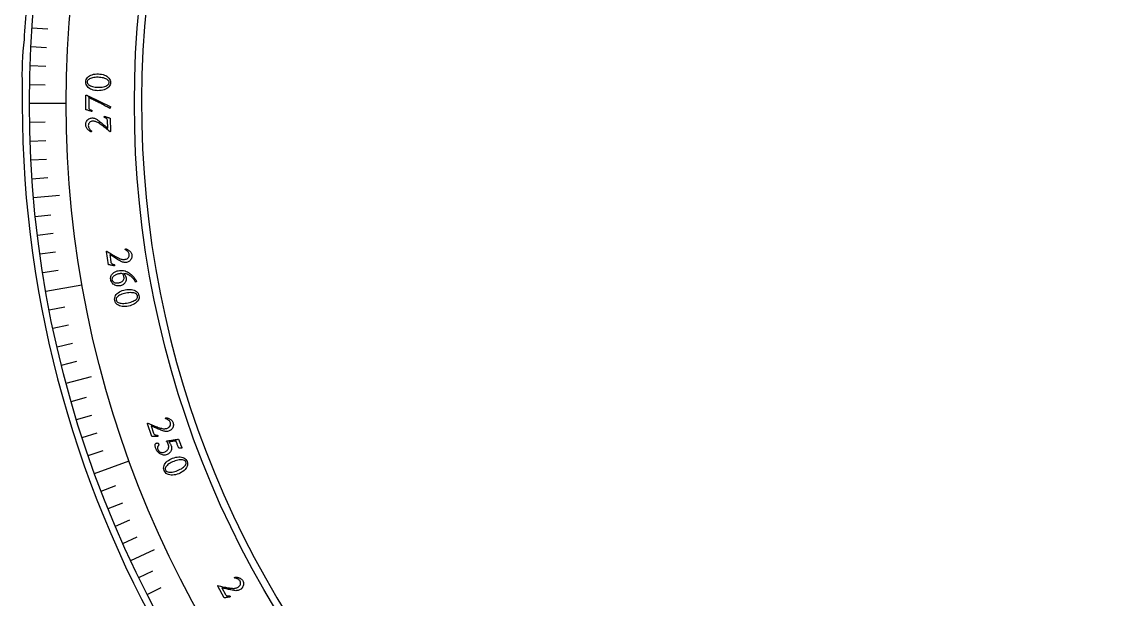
# Model space of a CAD drawing. Header units: millimetres. Extents: x -36.5 to 36.5, y -36.5 to 45.4.
# Drawn here: x -36.51 to 0.33, y -16.61 to 2.72 of the extents above; entities that cross this region are included whole.
import ezdxf

# ---------------------------------------------------------------- set-up
doc = ezdxf.new("R2010")
doc.units = ezdxf.units.MM
for name, color, linetype in [('CUT_INNER', 6, 'Continuous'), ('CUT_OUTER', 1, 'Continuous'), ('ENGRAVE', 7, 'Continuous'), ('ENGRAVE_FINE', 8, 'Continuous'), ('TEXT', 5, 'Continuous')]:
    doc.layers.add(name, color=color, linetype=linetype)

msp = doc.modelspace()

# ---------------------------------------------------------------- linework, layer by layer
at = {"layer": 'CUT_INNER'}
msp.add_arc((0, 0), 32.5, 92.46094, 87.53906, dxfattribs=at)
at = {"layer": 'CUT_OUTER'}
for centre, radius, start, end in [((-0.3573, 0.032), 36.1412, 173.10119, 176.65946), ((0.0001, -0.0001), 36.4999, 179.09243, 4.21888), ((-27.7155, 1.0321), 8.7915, 172.77365, 182.96063)]:
    msp.add_arc(centre, radius, start, end, dxfattribs=at)
at = {"layer": 'ENGRAVE'}
for points in [[(-36.26, 0), (-35.028, 0)], [(-36.122, -3.1603), (-35.2454, -3.0836)], [(-35.7091, -6.2965), (-34.4958, -6.0825)], [(-35.0245, -9.3848), (-34.1745, -9.157)], [(-34.0733, -12.4017), (-32.9156, -11.9803)], [(-32.8627, -15.3241), (-32.0652, -14.9522)]]:
    msp.add_lwpolyline(points, dxfattribs=at)
for radius in [36.26, 35.028, 32.74]:
    msp.add_circle((0, 0), radius, dxfattribs=at)
at = {"layer": 'ENGRAVE_FINE'}
for points in [[(-36.1717, 2.5294), (-35.645, 2.4925)], [(-36.2103, 1.8977), (-35.683, 1.8701)], [(-36.2379, 1.2655), (-35.7102, 1.247)], [(-36.2545, 0.6328), (-35.7266, 0.6236)], [(-36.2545, -0.6328), (-35.7266, -0.6236)], [(-36.2379, -1.2655), (-35.7102, -1.247)], [(-36.2103, -1.8977), (-35.683, -1.8701)], [(-36.1717, -2.5294), (-35.645, -2.4925)], [(-36.0614, -3.7902), (-35.5363, -3.735)], [(-35.9897, -4.419), (-35.4657, -4.3546)], [(-35.9071, -5.0464), (-35.3843, -4.9729)], [(-35.8136, -5.6723), (-35.2921, -5.5897)], [(-35.5938, -6.9187), (-35.0755, -6.818)], [(-35.4676, -7.5389), (-34.9512, -7.4291)], [(-35.3307, -8.1567), (-34.8162, -8.038)], [(-35.1829, -8.7721), (-34.6706, -8.6444)], [(-34.8553, -9.9946), (-34.3478, -9.8491)], [(-34.6756, -10.6014), (-34.1707, -10.447)], [(-34.4853, -11.205), (-33.9832, -11.0418)], [(-34.2845, -11.8051), (-33.7853, -11.6332)], [(-33.8516, -12.9944), (-33.3587, -12.8052)], [(-33.6197, -13.5832), (-33.1301, -13.3854)], [(-33.3775, -14.1679), (-32.8915, -13.9616)], [(-33.1252, -14.7483), (-32.6428, -14.5335)], [(-32.5903, -15.8953), (-32.1157, -15.6639)], [(-32.3079, -16.4617), (-31.8374, -16.222)]]:
    msp.add_lwpolyline(points, dxfattribs=at)
at = {"layer": 'TEXT'}
for points in [[(-34.3677, 0.7121), (-34.3632, 0.7564), (-34.3517, 0.797), (-34.3331, 0.8337), (-34.3076, 0.8666), (-34.2762, 0.8956), (-34.2402, 0.9206), (-34.1996, 0.9416), (-34.1544, 0.9586), (-34.1058, 0.9715), (-34.0552, 0.9802), (-34.0024, 0.9848), (-33.9475, 0.9852), (-33.8928, 0.9815), (-33.8404, 0.9738), (-33.7903, 0.9621), (-33.7426, 0.9464), (-33.6984, 0.9269), (-33.6588, 0.9038), (-33.624, 0.8773), (-33.5938, 0.8473), (-33.5696, 0.8139), (-33.5526, 0.7774), (-33.5427, 0.7378), (-33.5401, 0.695), (-33.5445, 0.6534), (-33.5559, 0.6149), (-33.5745, 0.5794), (-33.6001, 0.547), (-33.6314, 0.5179), (-33.6674, 0.4925), (-33.7078, 0.4708), (-33.7528, 0.4529), (-33.8012, 0.4388), (-33.8517, 0.429), (-33.9044, 0.4233), (-33.9592, 0.4219), (-34.014, 0.4246), (-34.0665, 0.4315), (-34.1168, 0.4425), (-34.1647, 0.4577), (-34.2092, 0.4769), (-34.2489, 0.4999), (-34.2838, 0.5267), (-34.314, 0.5573), (-34.3382, 0.5914), (-34.3552, 0.6286), (-34.3651, 0.6688), (-34.3677, 0.7121)], [(-34.3202, 0.7178), (-34.3177, 0.6913), (-34.3089, 0.6666), (-34.2939, 0.6438), (-34.2727, 0.6227), (-34.2463, 0.6037), (-34.2156, 0.5868), (-34.1807, 0.5722), (-34.1415, 0.5598), (-34.099, 0.5498), (-34.0542, 0.5425), (-34.0071, 0.5377), (-33.9576, 0.5356), (-33.9086, 0.5362), (-33.8616, 0.5394), (-33.8167, 0.5453), (-33.7737, 0.5538), (-33.7338, 0.5646), (-33.6981, 0.5773), (-33.6665, 0.592), (-33.6391, 0.6086), (-33.6169, 0.6269), (-33.6009, 0.6467), (-33.5911, 0.6679), (-33.5875, 0.6907), (-33.5902, 0.7183), (-33.5992, 0.7437), (-33.6148, 0.7667), (-33.6367, 0.7874), (-33.6641, 0.8059), (-33.6958, 0.8221), (-33.7318, 0.8361), (-33.7722, 0.8478), (-33.8157, 0.8573), (-33.861, 0.8644), (-33.9082, 0.8692), (-33.9572, 0.8717), (-34.0066, 0.8716), (-34.0536, 0.869), (-34.098, 0.8637), (-34.14, 0.8557), (-34.1787, 0.8454), (-34.2133, 0.8329), (-34.2438, 0.8183), (-34.2703, 0.8016), (-34.2918, 0.783), (-34.3072, 0.7628), (-34.3167, 0.7411), (-34.3202, 0.7178)], [(-34.3641, 0.1767), (-34.3642, 0.1896), (-34.3645, 0.2031), (-34.365, 0.2171), (-34.3658, 0.2315), (-34.3665, 0.2448), (-34.3671, 0.255), (-34.3674, 0.2622), (-34.3675, 0.2663), (-34.3667, 0.2699), (-34.3645, 0.2723), (-34.3608, 0.2738), (-34.3556, 0.2743), (-34.3484, 0.2735), (-34.34, 0.2711), (-34.3303, 0.2673), (-34.3195, 0.262), (-34.3078, 0.2558), (-34.2957, 0.2494), (-34.2832, 0.2429), (-34.2703, 0.2362), (-33.5484, -0.1045), (-33.5467, -0.1068), (-33.5454, -0.1097), (-33.5447, -0.1133), (-33.5444, -0.1176), (-33.5448, -0.1252), (-33.5462, -0.1336), (-33.5484, -0.1428), (-33.5515, -0.1529), (-33.5552, -0.162), (-33.5592, -0.1686), (-33.5634, -0.1725), (-33.5679, -0.1739), (-33.5943, -0.1572), (-33.6233, -0.1398), (-33.655, -0.1215), (-33.6892, -0.1023), (-33.7253, -0.0826), (-33.7624, -0.0626), (-33.8004, -0.0423), (-33.8394, -0.0217), (-33.8788, -0.0012), (-33.9177, 0.0188), (-33.9564, 0.0384), (-33.9947, 0.0576), (-34.032, 0.076), (-34.0675, 0.0935), (-34.1013, 0.1101), (-34.1334, 0.1256), (-34.163, 0.1399), (-34.1895, 0.1528), (-34.2129, 0.1641), (-34.2332, 0.174), (-34.2495, 0.1819), (-34.2612, 0.1876), (-34.2682, 0.191), (-34.2706, 0.1922), (-34.2708, -0.1388), (-34.2693, -0.157), (-34.2648, -0.1728), (-34.2573, -0.1863), (-34.2469, -0.1974), (-34.2332, -0.207), (-34.2162, -0.2159), (-34.1956, -0.2241), (-34.1716, -0.2316), (-34.1682, -0.233), (-34.1657, -0.2362), (-34.1642, -0.241), (-34.1636, -0.2475), (-34.1638, -0.2498), (-34.1642, -0.2526), (-34.165, -0.2561), (-34.1662, -0.2601), (-34.1674, -0.2642), (-34.1687, -0.2676), (-34.17, -0.2705), (-34.1713, -0.2728), (-34.1978, -0.2645), (-34.2246, -0.2564), (-34.2516, -0.2486), (-34.2788, -0.241), (-34.3047, -0.234), (-34.3275, -0.2281), (-34.3472, -0.2233), (-34.3639, -0.2195)], [(-33.7406, -0.4349), (-33.7241, -0.4414), (-33.7067, -0.448), (-33.6881, -0.4547), (-33.6685, -0.4616), (-33.6487, -0.4683), (-33.6296, -0.4748), (-33.6113, -0.4809), (-33.5937, -0.4867), (-33.578, -0.4919), (-33.565, -0.4961), (-33.5548, -0.4994), (-33.5474, -0.5017), (-33.5379, -0.9432), (-33.5394, -0.9453), (-33.5413, -0.9474), (-33.5436, -0.9496), (-33.5463, -0.952), (-33.549, -0.9541), (-33.5516, -0.9556), (-33.5539, -0.9565), (-33.556, -0.9568), (-33.5873, -0.9307), (-33.6193, -0.9043), (-33.652, -0.8774), (-33.6852, -0.8502), (-33.7187, -0.8232), (-33.7521, -0.7967), (-33.7852, -0.7708), (-33.8181, -0.7455), (-33.8502, -0.7214), (-33.8809, -0.6991), (-33.9103, -0.6785), (-33.9383, -0.6596), (-33.9667, -0.6421), (-33.9932, -0.6281), (-34.0178, -0.6175), (-34.0406, -0.6105), (-34.0626, -0.606), (-34.0852, -0.6029), (-34.1081, -0.6012), (-34.1316, -0.6009), (-34.1631, -0.604), (-34.1919, -0.6121), (-34.218, -0.6253), (-34.2414, -0.6435), (-34.2605, -0.6656), (-34.274, -0.6903), (-34.2819, -0.7177), (-34.284, -0.7478), (-34.2821, -0.773), (-34.2773, -0.7964), (-34.2698, -0.8181), (-34.2596, -0.838), (-34.2477, -0.8562), (-34.2353, -0.8725), (-34.2225, -0.8869), (-34.2093, -0.8995), (-34.1967, -0.9101), (-34.1857, -0.9188), (-34.1765, -0.9256), (-34.169, -0.9304), (-34.1694, -0.9344), (-34.1709, -0.9386), (-34.1734, -0.9428), (-34.1771, -0.9472), (-34.1809, -0.9511), (-34.1843, -0.9539), (-34.1871, -0.9556), (-34.1893, -0.9562), (-34.1963, -0.9536), (-34.2055, -0.9492), (-34.2167, -0.9431), (-34.23, -0.9354), (-34.2446, -0.9259), (-34.2596, -0.9146), (-34.2749, -0.9016), (-34.2906, -0.8869), (-34.3059, -0.8706), (-34.3201, -0.8531), (-34.3331, -0.8342), (-34.3451, -0.814), (-34.3551, -0.7926), (-34.3624, -0.7698), (-34.367, -0.7456), (-34.3689, -0.7202), (-34.3676, -0.6894), (-34.3623, -0.66), (-34.3532, -0.6319), (-34.3402, -0.6052), (-34.324, -0.5805), (-34.3056, -0.5585), (-34.2849, -0.5391), (-34.2619, -0.5224), (-34.2373, -0.5089), (-34.2119, -0.4992), (-34.1856, -0.4932), (-34.1584, -0.4909), (-34.1311, -0.4917), (-34.1047, -0.4951), (-34.079, -0.501), (-34.0541, -0.5093), (-34.03, -0.5198), (-34.0067, -0.5321), (-33.9842, -0.5462), (-33.9624, -0.5622), (-33.934, -0.5848), (-33.9045, -0.6086), (-33.8742, -0.6336), (-33.8429, -0.6597), (-33.8116, -0.6861), (-33.7813, -0.7117), (-33.7519, -0.7365), (-33.7236, -0.7605), (-33.6971, -0.783), (-33.6734, -0.803), (-33.6524, -0.8206), (-33.6343, -0.8358), (-33.6396, -0.5817), (-33.6414, -0.5636), (-33.6463, -0.5473), (-33.6541, -0.5327), (-33.665, -0.5199), (-33.6789, -0.5081), (-33.6961, -0.4969), (-33.7164, -0.4861), (-33.74, -0.4757), (-33.7435, -0.4738), (-33.746, -0.4708), (-33.7475, -0.4667), (-33.7481, -0.4613), (-33.748, -0.459), (-33.7475, -0.4561), (-33.7467, -0.4524), (-33.7456, -0.4482), (-33.7444, -0.4439), (-33.7431, -0.4402), (-33.7418, -0.4373), (-33.7406, -0.4349)], [(-33.4074, -5.4476), (-33.4246, -5.4436), (-33.4429, -5.4397), (-33.4622, -5.4357), (-33.4826, -5.4318), (-33.5032, -5.4279), (-33.523, -5.4242), (-33.542, -5.4208), (-33.5603, -5.4175), (-33.5767, -5.4146), (-33.5901, -5.4123), (-33.6007, -5.4105), (-33.6083, -5.4092), (-33.6766, -4.9663), (-33.6754, -4.9641), (-33.6738, -4.9617), (-33.6718, -4.9592), (-33.6694, -4.9566), (-33.6669, -4.9541), (-33.6645, -4.9523), (-33.6623, -4.9511), (-33.6603, -4.9505), (-33.626, -4.9731), (-33.591, -4.9958), (-33.5554, -5.0187), (-33.519, -5.0418), (-33.4823, -5.0646), (-33.4459, -5.0868), (-33.4098, -5.1083), (-33.3739, -5.129), (-33.3389, -5.1487), (-33.3055, -5.1667), (-33.2737, -5.183), (-33.2434, -5.1978), (-33.2129, -5.2111), (-33.1847, -5.2212), (-33.1589, -5.2281), (-33.1354, -5.2318), (-33.113, -5.2332), (-33.0903, -5.2331), (-33.0673, -5.2316), (-33.044, -5.2286), (-33.0132, -5.2212), (-32.9858, -5.2094), (-32.9617, -5.193), (-32.941, -5.1722), (-32.9249, -5.1483), (-32.9148, -5.1226), (-32.9105, -5.0952), (-32.9122, -5.066), (-32.9173, -5.042), (-32.9249, -5.02), (-32.935, -5.0001), (-32.9476, -4.9821), (-32.9616, -4.9661), (-32.9758, -4.9519), (-32.9902, -4.9395), (-33.0049, -4.929), (-33.0187, -4.9202), (-33.0305, -4.9131), (-33.0405, -4.9077), (-33.0485, -4.904), (-33.0486, -4.9), (-33.0476, -4.8958), (-33.0455, -4.8913), (-33.0424, -4.8866), (-33.039, -4.8824), (-33.036, -4.8793), (-33.0335, -4.8773), (-33.0313, -4.8764), (-33.024, -4.8782), (-33.0144, -4.8813), (-33.0026, -4.8859), (-32.9885, -4.8918), (-32.9729, -4.8992), (-32.9567, -4.9082), (-32.94, -4.9189), (-32.9227, -4.9312), (-32.9056, -4.9449), (-32.8894, -4.9601), (-32.8742, -4.9765), (-32.8599, -4.9944), (-32.8474, -5.0137), (-32.8373, -5.0346), (-32.8297, -5.0571), (-32.8246, -5.0813), (-32.822, -5.1109), (-32.8233, -5.1398), (-32.8287, -5.168), (-32.8381, -5.1954), (-32.8507, -5.2213), (-32.866, -5.2451), (-32.8838, -5.2666), (-32.9043, -5.286), (-32.9267, -5.3025), (-32.9505, -5.3156), (-32.9757, -5.3253), (-33.0023, -5.3314), (-33.0293, -5.3345), (-33.056, -5.3351), (-33.0822, -5.3332), (-33.108, -5.3286), (-33.1333, -5.3219), (-33.1582, -5.3132), (-33.1824, -5.3026), (-33.2062, -5.2901), (-33.2375, -5.2719), (-33.2699, -5.2526), (-33.3034, -5.2321), (-33.338, -5.2106), (-33.3725, -5.1887), (-33.4059, -5.1674), (-33.4383, -5.1466), (-33.4695, -5.1264), (-33.4987, -5.1074), (-33.5248, -5.0904), (-33.5478, -5.0755), (-33.5677, -5.0625), (-33.5285, -5.316), (-33.5242, -5.3338), (-33.5171, -5.3495), (-33.5072, -5.3629), (-33.4946, -5.3741), (-33.4791, -5.3838), (-33.4605, -5.3926), (-33.4388, -5.4004), (-33.414, -5.4073), (-33.4102, -5.4086), (-33.4073, -5.4112), (-33.4052, -5.4151), (-33.4038, -5.4203), (-33.4036, -5.4226), (-33.4036, -5.4256), (-33.4039, -5.4293), (-33.4043, -5.4337), (-33.4049, -5.4382), (-33.4057, -5.442), (-33.4065, -5.4451), (-33.4074, -5.4476)], [(-33.0197, -5.8435), (-33.0157, -5.8752), (-33.0151, -5.9048), (-33.0181, -5.9324), (-33.0247, -5.9578), (-33.034, -5.9813), (-33.0455, -6.0028), (-33.059, -6.0224), (-33.0746, -6.04), (-33.0917, -6.0558), (-33.1096, -6.0699), (-33.1284, -6.0822), (-33.1479, -6.0928), (-33.1675, -6.1016), (-33.1863, -6.1088), (-33.2043, -6.1144), (-33.2215, -6.1183), (-33.2562, -6.1225), (-33.2906, -6.1222), (-33.3244, -6.1173), (-33.3579, -6.1079), (-33.39, -6.0944), (-33.4196, -6.0775), (-33.4469, -6.057), (-33.4718, -6.0331), (-33.4934, -6.0061), (-33.5106, -5.9763), (-33.5235, -5.9438), (-33.5321, -5.9086), (-33.5355, -5.8803), (-33.5354, -5.8528), (-33.5319, -5.8261), (-33.525, -5.8004), (-33.5151, -5.7757), (-33.503, -5.7524), (-33.4885, -5.7305), (-33.4717, -5.71), (-33.453, -5.691), (-33.4327, -5.6737), (-33.4108, -5.658), (-33.3874, -5.6441), (-33.3632, -5.6321), (-33.3386, -5.6223), (-33.3137, -5.6147), (-33.2885, -5.6094), (-33.2402, -5.6032), (-33.1925, -5.6011), (-33.1454, -5.6032), (-33.099, -5.6092), (-33.054, -5.6193), (-33.0111, -5.6334), (-32.9704, -5.6514), (-32.9318, -5.6733), (-32.9037, -5.6924), (-32.8762, -5.7133), (-32.8493, -5.7361), (-32.8232, -5.7606), (-32.798, -5.7863), (-32.7742, -5.8125), (-32.7518, -5.8393), (-32.7308, -5.8667), (-32.7116, -5.8939), (-32.6947, -5.9205), (-32.6801, -5.9464), (-32.6677, -5.9716), (-32.6679, -5.9758), (-32.6701, -5.9796), (-32.6743, -5.9829), (-32.6805, -5.9858), (-32.6872, -5.9882), (-32.6929, -5.99), (-32.6976, -5.9914), (-32.7014, -5.9923), (-32.7122, -5.9731), (-32.7246, -5.9529), (-32.7385, -5.9315), (-32.754, -5.909), (-32.7711, -5.886), (-32.7903, -5.8633), (-32.8113, -5.8408), (-32.8343, -5.8186), (-32.8594, -5.7973), (-32.8868, -5.7777), (-32.9165, -5.7598), (-32.9484, -5.7436), (-32.9828, -5.7296), (-33.02, -5.7186), (-33.0599, -5.7105), (-33.1026, -5.7054), (-33.0868, -5.7204), (-33.0723, -5.7366), (-33.0592, -5.7541), (-33.0475, -5.7728), (-33.0375, -5.7917), (-33.0295, -5.8097), (-33.0236, -5.827), (-33.0197, -5.8435)], [(-33.1602, -5.7047), (-33.1708, -5.7053), (-33.1816, -5.706), (-33.1926, -5.707), (-33.2036, -5.7081), (-33.2148, -5.7095), (-33.2258, -5.711), (-33.2369, -5.7126), (-33.248, -5.7144), (-33.2695, -5.7187), (-33.2913, -5.7242), (-33.3135, -5.731), (-33.3359, -5.7389), (-33.3579, -5.748), (-33.379, -5.7582), (-33.399, -5.7695), (-33.418, -5.7818), (-33.4354, -5.7952), (-33.4507, -5.8095), (-33.464, -5.8247), (-33.4752, -5.8408), (-33.4836, -5.8576), (-33.4887, -5.8751), (-33.4904, -5.8931), (-33.4888, -5.9117), (-33.4801, -5.9403), (-33.4647, -5.9649), (-33.4426, -5.9854), (-33.4139, -6.0019), (-33.3806, -6.0135), (-33.3445, -6.0196), (-33.3058, -6.0201), (-33.2644, -6.0151), (-33.2379, -6.0093), (-33.2127, -6.0016), (-33.1888, -5.9921), (-33.1663, -5.9807), (-33.1458, -5.9675), (-33.128, -5.9523), (-33.1128, -5.9353), (-33.1003, -5.9163), (-33.0912, -5.8953), (-33.0861, -5.8722), (-33.0851, -5.847), (-33.088, -5.8197), (-33.091, -5.8059), (-33.0952, -5.7916), (-33.1005, -5.7767), (-33.107, -5.7612), (-33.1156, -5.7459), (-33.1273, -5.7314), (-33.1422, -5.7176), (-33.1602, -5.7047)], [(-32.5858, -6.4445), (-32.5809, -6.4873), (-32.5836, -6.528), (-32.5938, -6.5667), (-32.6116, -6.6035), (-32.6359, -6.6379), (-32.6655, -6.6697), (-32.7004, -6.6988), (-32.7406, -6.7252), (-32.785, -6.7486), (-32.8323, -6.7686), (-32.8826, -6.7851), (-32.9359, -6.7981), (-32.99, -6.8072), (-33.0428, -6.8118), (-33.0942, -6.8119), (-33.1443, -6.8075), (-33.1918, -6.7985), (-33.2355, -6.7849), (-33.2755, -6.7667), (-33.3117, -6.7439), (-33.3428, -6.7164), (-33.3676, -6.6841), (-33.3859, -6.647), (-33.3979, -6.6051), (-33.4025, -6.563), (-33.3995, -6.5224), (-33.3889, -6.4833), (-33.3706, -6.4459), (-33.3459, -6.4107), (-33.316, -6.3783), (-33.2807, -6.3488), (-33.2403, -6.3221), (-33.1957, -6.2987), (-33.1481, -6.279), (-33.0976, -6.263), (-33.0441, -6.2508), (-32.9899, -6.2426), (-32.9371, -6.2388), (-32.8857, -6.2395), (-32.8357, -6.2445), (-32.7884, -6.2539), (-32.745, -6.2679), (-32.7055, -6.2863), (-32.6699, -6.3092), (-32.6393, -6.3366), (-32.6152, -6.3682), (-32.5973, -6.4042), (-32.5858, -6.4445)], [(-32.631, -6.46), (-32.639, -6.4355), (-32.6526, -6.414), (-32.672, -6.3954), (-32.697, -6.3799), (-32.7268, -6.3673), (-32.7602, -6.3576), (-32.7973, -6.3509), (-32.8381, -6.347), (-32.8817, -6.3462), (-32.9271, -6.3483), (-32.9742, -6.3533), (-33.023, -6.3614), (-33.0709, -6.372), (-33.1162, -6.3847), (-33.159, -6.3997), (-33.1993, -6.4168), (-33.2361, -6.4357), (-33.2684, -6.4556), (-33.2962, -6.4766), (-33.3195, -6.4986), (-33.3374, -6.5214), (-33.3488, -6.5443), (-33.3538, -6.5674), (-33.3524, -6.5907), (-33.3438, -6.6175), (-33.3295, -6.6405), (-33.3092, -6.6598), (-33.2832, -6.6754), (-33.2524, -6.6876), (-33.2179, -6.6965), (-33.1797, -6.7022), (-33.1377, -6.7046), (-33.0932, -6.7042), (-33.0475, -6.701), (-33.0004, -6.6951), (-32.952, -6.6865), (-32.9039, -6.6754), (-32.8587, -6.6624), (-32.8166, -6.6474), (-32.7774, -6.6304), (-32.7419, -6.612), (-32.7109, -6.5924), (-32.6842, -6.5718), (-32.662, -6.5502), (-32.645, -6.5279), (-32.6342, -6.5054), (-32.6295, -6.4828), (-32.631, -6.46)], [(-31.9539, -11.166), (-31.9715, -11.165), (-31.9902, -11.1643), (-32.0099, -11.1638), (-32.0308, -11.1634), (-32.0517, -11.1632), (-32.0718, -11.163), (-32.0912, -11.1629), (-32.1097, -11.1629), (-32.1263, -11.1629), (-32.14, -11.1629), (-32.1507, -11.1629), (-32.1584, -11.163), (-32.3026, -10.7387), (-32.3018, -10.7363), (-32.3006, -10.7337), (-32.2991, -10.7309), (-32.2972, -10.7279), (-32.2951, -10.7251), (-32.2931, -10.7229), (-32.2912, -10.7213), (-32.2893, -10.7204), (-32.2516, -10.7366), (-32.2132, -10.7529), (-32.1741, -10.7693), (-32.1342, -10.7857), (-32.0942, -10.8018), (-32.0545, -10.8173), (-32.0152, -10.8322), (-31.9762, -10.8464), (-31.9384, -10.8597), (-31.9023, -10.8716), (-31.8681, -10.8822), (-31.8357, -10.8915), (-31.8034, -10.8993), (-31.7739, -10.9044), (-31.7473, -10.9067), (-31.7235, -10.9063), (-31.7012, -10.9037), (-31.6788, -10.8997), (-31.6565, -10.8942), (-31.6341, -10.8872), (-31.605, -10.8746), (-31.58, -10.8581), (-31.5592, -10.8379), (-31.5424, -10.8138), (-31.5307, -10.7874), (-31.5252, -10.7604), (-31.5258, -10.7326), (-31.5325, -10.7041), (-31.5417, -10.6814), (-31.553, -10.6611), (-31.5664, -10.6432), (-31.582, -10.6277), (-31.5985, -10.6144), (-31.615, -10.6029), (-31.6313, -10.5932), (-31.6475, -10.5854), (-31.6626, -10.5791), (-31.6756, -10.5742), (-31.6863, -10.5706), (-31.6949, -10.5683), (-31.6956, -10.5644), (-31.6954, -10.56), (-31.6941, -10.5553), (-31.6919, -10.5501), (-31.6893, -10.5454), (-31.6869, -10.5418), (-31.6847, -10.5394), (-31.6827, -10.5382), (-31.6752, -10.5386), (-31.6653, -10.5401), (-31.6528, -10.5425), (-31.6378, -10.5458), (-31.6212, -10.5504), (-31.6037, -10.5565), (-31.5854, -10.5641), (-31.5662, -10.5732), (-31.547, -10.5838), (-31.5284, -10.5959), (-31.5106, -10.6095), (-31.4934, -10.6246), (-31.4777, -10.6414), (-31.4642, -10.6603), (-31.4528, -10.6811), (-31.4436, -10.704), (-31.4358, -10.7328), (-31.4322, -10.7614), (-31.4325, -10.7901), (-31.437, -10.8187), (-31.445, -10.8465), (-31.4559, -10.8725), (-31.4697, -10.8968), (-31.4865, -10.9194), (-31.5057, -10.9396), (-31.5268, -10.9567), (-31.55, -10.9705), (-31.5751, -10.9812), (-31.6012, -10.989), (-31.6274, -10.9942), (-31.6535, -10.9968), (-31.6797, -10.9968), (-31.7058, -10.9946), (-31.7318, -10.9903), (-31.7575, -10.9841), (-31.7831, -10.9759), (-31.8171, -10.9634), (-31.8524, -10.95), (-31.8889, -10.9357), (-31.9267, -10.9205), (-31.9645, -10.905), (-32.0011, -10.8898), (-32.0366, -10.8749), (-32.0708, -10.8604), (-32.1029, -10.8468), (-32.1315, -10.8346), (-32.1568, -10.8239), (-32.1787, -10.8146), (-32.0961, -11.0574), (-32.0887, -11.0742), (-32.0789, -11.0884), (-32.0669, -11.0999), (-32.0525, -11.1088), (-32.0356, -11.1156), (-32.0157, -11.121), (-31.993, -11.1249), (-31.9674, -11.1274), (-31.9635, -11.128), (-31.9601, -11.1301), (-31.9574, -11.1336), (-31.9551, -11.1385), (-31.9545, -11.1407), (-31.954, -11.1437), (-31.9536, -11.1474), (-31.9533, -11.1518), (-31.9531, -11.1563), (-31.9532, -11.1601), (-31.9534, -11.1634), (-31.9539, -11.166)], [(-31.5105, -11.4689), (-31.5, -11.5039), (-31.4945, -11.5376), (-31.494, -11.5702), (-31.4984, -11.6015), (-31.5068, -11.6312), (-31.5184, -11.6589), (-31.5331, -11.6845), (-31.5509, -11.7081), (-31.571, -11.7291), (-31.5928, -11.7468), (-31.6163, -11.7613), (-31.6414, -11.7726), (-31.6721, -11.7821), (-31.7026, -11.7878), (-31.7328, -11.7896), (-31.7629, -11.7875), (-31.7923, -11.782), (-31.8206, -11.7737), (-31.8479, -11.7625), (-31.8742, -11.7484), (-31.8991, -11.7318), (-31.9224, -11.713), (-31.9441, -11.6922), (-31.9642, -11.6693), (-31.9823, -11.6447), (-31.9983, -11.6189), (-32.012, -11.592), (-32.0234, -11.5639), (-32.0276, -11.5511), (-32.0314, -11.5366), (-32.0348, -11.5203), (-32.038, -11.5022), (-32.0403, -11.4834), (-32.0413, -11.4652), (-32.0409, -11.4474), (-32.0393, -11.4301), (-32.0378, -11.4265), (-32.0353, -11.4217), (-32.0318, -11.4159), (-32.0273, -11.409), (-32.0219, -11.4022), (-32.016, -11.3965), (-32.0094, -11.3921), (-32.0023, -11.3889), (-31.9895, -11.3854), (-31.9774, -11.3844), (-31.9657, -11.3857), (-31.9546, -11.3894), (-31.9447, -11.3949), (-31.9366, -11.4017), (-31.9303, -11.4098), (-31.9258, -11.4191), (-31.9228, -11.4313), (-31.9227, -11.4431), (-31.9254, -11.4543), (-31.931, -11.4652), (-31.9377, -11.4757), (-31.9439, -11.4861), (-31.9495, -11.4964), (-31.9545, -11.5066), (-31.9593, -11.5187), (-31.9623, -11.5311), (-31.9638, -11.5439), (-31.9636, -11.557), (-31.9622, -11.5702), (-31.96, -11.583), (-31.957, -11.5954), (-31.9531, -11.6074), (-31.9461, -11.6232), (-31.9368, -11.6383), (-31.9252, -11.6526), (-31.9114, -11.6662), (-31.8951, -11.6782), (-31.8765, -11.6877), (-31.8554, -11.6949), (-31.8318, -11.6997), (-31.8058, -11.7012), (-31.7773, -11.6986), (-31.7464, -11.692), (-31.7131, -11.6813), (-31.6942, -11.6729), (-31.6758, -11.6621), (-31.6578, -11.6487), (-31.6404, -11.6328), (-31.6245, -11.6145), (-31.6112, -11.594), (-31.6005, -11.5712), (-31.5923, -11.5461), (-31.5879, -11.5187), (-31.5884, -11.4892), (-31.5937, -11.4575), (-31.604, -11.4235), (-31.6082, -11.4129), (-31.6137, -11.4009), (-31.6205, -11.3875), (-31.6286, -11.3726), (-31.6371, -11.3581), (-31.6449, -11.3461), (-31.6522, -11.3365), (-31.6589, -11.3292), (-31.6592, -11.3273), (-31.6587, -11.3251), (-31.6576, -11.3229), (-31.6557, -11.3204), (-31.6534, -11.3181), (-31.6508, -11.3161), (-31.648, -11.3144), (-31.645, -11.3131), (-31.6085, -11.3077), (-31.572, -11.3023), (-31.5355, -11.2968), (-31.4991, -11.2914), (-31.4632, -11.286), (-31.4286, -11.2808), (-31.3952, -11.2758), (-31.3631, -11.2709), (-31.3331, -11.2663), (-31.306, -11.2619), (-31.2819, -11.2578), (-31.2607, -11.2541), (-31.1971, -11.4292), (-31.1925, -11.4413), (-31.1875, -11.4536), (-31.1821, -11.4658), (-31.1764, -11.4781), (-31.1706, -11.4898), (-31.1651, -11.5005), (-31.16, -11.51), (-31.1551, -11.5185), (-31.151, -11.5254), (-31.1481, -11.5304), (-31.1464, -11.5334), (-31.1458, -11.5343), (-31.1465, -11.5379), (-31.1471, -11.5412), (-31.1476, -11.5442), (-31.1481, -11.5469), (-31.1488, -11.5493), (-31.15, -11.5513), (-31.1517, -11.5528), (-31.154, -11.5539), (-31.1566, -11.5546), (-31.161, -11.5553), (-31.167, -11.556), (-31.1747, -11.5568), (-31.1834, -11.5574), (-31.1928, -11.5576), (-31.2027, -11.5576), (-31.2131, -11.5572), (-31.2236, -11.5564), (-31.2336, -11.5549), (-31.2431, -11.5529), (-31.2522, -11.5502), (-31.2581, -11.5379), (-31.2645, -11.5243), (-31.2714, -11.5096), (-31.2786, -11.4936), (-31.2863, -11.4762), (-31.2941, -11.4571), (-31.3022, -11.4364), (-31.3106, -11.4141), (-31.3468, -11.314), (-31.3762, -11.3184), (-31.4057, -11.323), (-31.4354, -11.3277), (-31.4654, -11.3326), (-31.4951, -11.3373), (-31.5241, -11.3418), (-31.5525, -11.3459), (-31.5802, -11.3496), (-31.5707, -11.3612), (-31.5609, -11.3748), (-31.5507, -11.3904), (-31.5402, -11.4081), (-31.5304, -11.426), (-31.5222, -11.442), (-31.5155, -11.4563), (-31.5105, -11.4689)], [(-30.9716, -12.005), (-30.9594, -12.0463), (-30.955, -12.0869), (-30.9583, -12.1268), (-30.9695, -12.1661), (-30.9874, -12.2043), (-31.0111, -12.2407), (-31.0404, -12.2754), (-31.0754, -12.3084), (-31.115, -12.3391), (-31.1582, -12.367), (-31.2048, -12.392), (-31.2551, -12.4141), (-31.3068, -12.4324), (-31.3579, -12.4461), (-31.4085, -12.4551), (-31.4586, -12.4595), (-31.507, -12.4589), (-31.5524, -12.4531), (-31.595, -12.4422), (-31.6346, -12.426), (-31.67, -12.4043), (-31.7, -12.3767), (-31.7245, -12.3434), (-31.7435, -12.3042), (-31.7554, -12.2635), (-31.7595, -12.223), (-31.7558, -12.1828), (-31.7444, -12.1427), (-31.7261, -12.1038), (-31.7022, -12.0667), (-31.6727, -12.0315), (-31.6375, -11.9982), (-31.5976, -11.9674), (-31.5542, -11.9397), (-31.5072, -11.9152), (-31.4567, -11.8939), (-31.4047, -11.8764), (-31.3533, -11.8635), (-31.3026, -11.8552), (-31.2525, -11.8515), (-31.2043, -11.8526), (-31.1591, -11.8588), (-31.117, -11.87), (-31.0779, -11.8864), (-31.0431, -11.908), (-31.0138, -11.935), (-30.99, -11.9673), (-30.9716, -12.005)], [(-31.0135, -12.0282), (-31.0256, -12.0054), (-31.0428, -11.9866), (-31.0651, -11.9717), (-31.0924, -11.9607), (-31.1239, -11.9535), (-31.1585, -11.9498), (-31.1962, -11.9496), (-31.2371, -11.9529), (-31.2802, -11.9596), (-31.3245, -11.9695), (-31.37, -11.9827), (-31.4167, -11.9992), (-31.462, -12.0179), (-31.5044, -12.0383), (-31.544, -12.0605), (-31.5807, -12.0844), (-31.6136, -12.1093), (-31.642, -12.1345), (-31.6657, -12.16), (-31.6848, -12.1858), (-31.6985, -12.2113), (-31.7058, -12.2358), (-31.7067, -12.2595), (-31.7012, -12.2822), (-31.6882, -12.307), (-31.67, -12.3272), (-31.6467, -12.3427), (-31.6184, -12.3536), (-31.586, -12.3602), (-31.5504, -12.363), (-31.5118, -12.3619), (-31.47, -12.3571), (-31.4263, -12.3489), (-31.3818, -12.3378), (-31.3365, -12.3238), (-31.2903, -12.3069), (-31.2448, -12.2877), (-31.2026, -12.267), (-31.1637, -12.2449), (-31.1281, -12.2214), (-31.0964, -12.1971), (-31.0692, -12.1725), (-31.0465, -12.1476), (-31.0284, -12.1223), (-31.0155, -12.0975), (-31.0088, -12.0735), (-31.0081, -12.0504), (-31.0135, -12.0282)], [(-29.5295, -16.5451), (-29.547, -16.5472), (-29.5655, -16.5497), (-29.5851, -16.5526), (-29.6056, -16.5559), (-29.6263, -16.5593), (-29.6461, -16.5627), (-29.6652, -16.5659), (-29.6834, -16.5691), (-29.6998, -16.572), (-29.7133, -16.5744), (-29.7238, -16.5763), (-29.7314, -16.5777), (-29.947, -16.1849), (-29.9467, -16.1824), (-29.946, -16.1796), (-29.945, -16.1766), (-29.9436, -16.1732), (-29.9421, -16.1701), (-29.9405, -16.1676), (-29.9388, -16.1657), (-29.9371, -16.1645), (-29.8972, -16.1739), (-29.8566, -16.1834), (-29.8152, -16.1927), (-29.7731, -16.2019), (-29.7309, -16.2108), (-29.6891, -16.2192), (-29.6478, -16.227), (-29.607, -16.2343), (-29.5674, -16.2407), (-29.5298, -16.2462), (-29.4943, -16.2507), (-29.4608, -16.2542), (-29.4276, -16.2563), (-29.3977, -16.2562), (-29.3711, -16.2539), (-29.3477, -16.2493), (-29.3262, -16.2429), (-29.3049, -16.2351), (-29.2838, -16.2258), (-29.2629, -16.215), (-29.2365, -16.1975), (-29.2148, -16.177), (-29.1977, -16.1534), (-29.1854, -16.1268), (-29.1785, -16.0988), (-29.1777, -16.0712), (-29.1831, -16.044), (-29.1947, -16.0171), (-29.2077, -15.9963), (-29.2224, -15.9783), (-29.2387, -15.963), (-29.2567, -15.9504), (-29.2753, -15.9402), (-29.2935, -15.9317), (-29.3113, -15.925), (-29.3286, -15.9201), (-29.3446, -15.9165), (-29.3582, -15.9139), (-29.3694, -15.9122), (-29.3782, -15.9115), (-29.3796, -15.9077), (-29.3801, -15.9034), (-29.3797, -15.8986), (-29.3784, -15.8931), (-29.3767, -15.8879), (-29.3749, -15.884), (-29.3732, -15.8812), (-29.3714, -15.8797), (-29.364, -15.8789), (-29.3539, -15.8785), (-29.3412, -15.8787), (-29.3259, -15.8795), (-29.3088, -15.8811), (-29.2905, -15.8841), (-29.2711, -15.8884), (-29.2507, -15.894), (-29.2299, -15.9011), (-29.2095, -15.9098), (-29.1896, -15.9201), (-29.17, -15.9319), (-29.1516, -15.9458), (-29.135, -15.962), (-29.1202, -15.9806), (-29.1072, -16.0015), (-29.0945, -16.0285), (-29.0859, -16.0561), (-29.0813, -16.0844), (-29.0808, -16.1133), (-29.0838, -16.142), (-29.09, -16.1696), (-29.0994, -16.1959), (-29.112, -16.2211), (-29.1274, -16.2443), (-29.1453, -16.2648), (-29.1656, -16.2824), (-29.1885, -16.2973), (-29.2129, -16.3095), (-29.2377, -16.3192), (-29.2631, -16.3263), (-29.2889, -16.3309), (-29.315, -16.3332), (-29.3412, -16.3335), (-29.3677, -16.3319), (-29.3943, -16.3282), (-29.4299, -16.3218), (-29.467, -16.3148), (-29.5055, -16.307), (-29.5453, -16.2986), (-29.5852, -16.2899), (-29.624, -16.2813), (-29.6614, -16.2728), (-29.6977, -16.2645), (-29.7316, -16.2566), (-29.7619, -16.2496), (-29.7887, -16.2434), (-29.8119, -16.2381), (-29.6884, -16.4628), (-29.6781, -16.4781), (-29.6661, -16.4904), (-29.6522, -16.4996), (-29.6366, -16.5059), (-29.6187, -16.5097), (-29.5982, -16.5115), (-29.5751, -16.5114), (-29.5495, -16.5094), (-29.5455, -16.5094), (-29.5419, -16.5108), (-29.5385, -16.5138), (-29.5355, -16.5182), (-29.5345, -16.5203), (-29.5335, -16.5231), (-29.5324, -16.5267), (-29.5314, -16.531), (-29.5304, -16.5354), (-29.5298, -16.5392), (-29.5295, -16.5424), (-29.5295, -16.5451)]]:
    msp.add_lwpolyline(points, close=True, dxfattribs=at)

doc.saveas('drawing.dxf')
